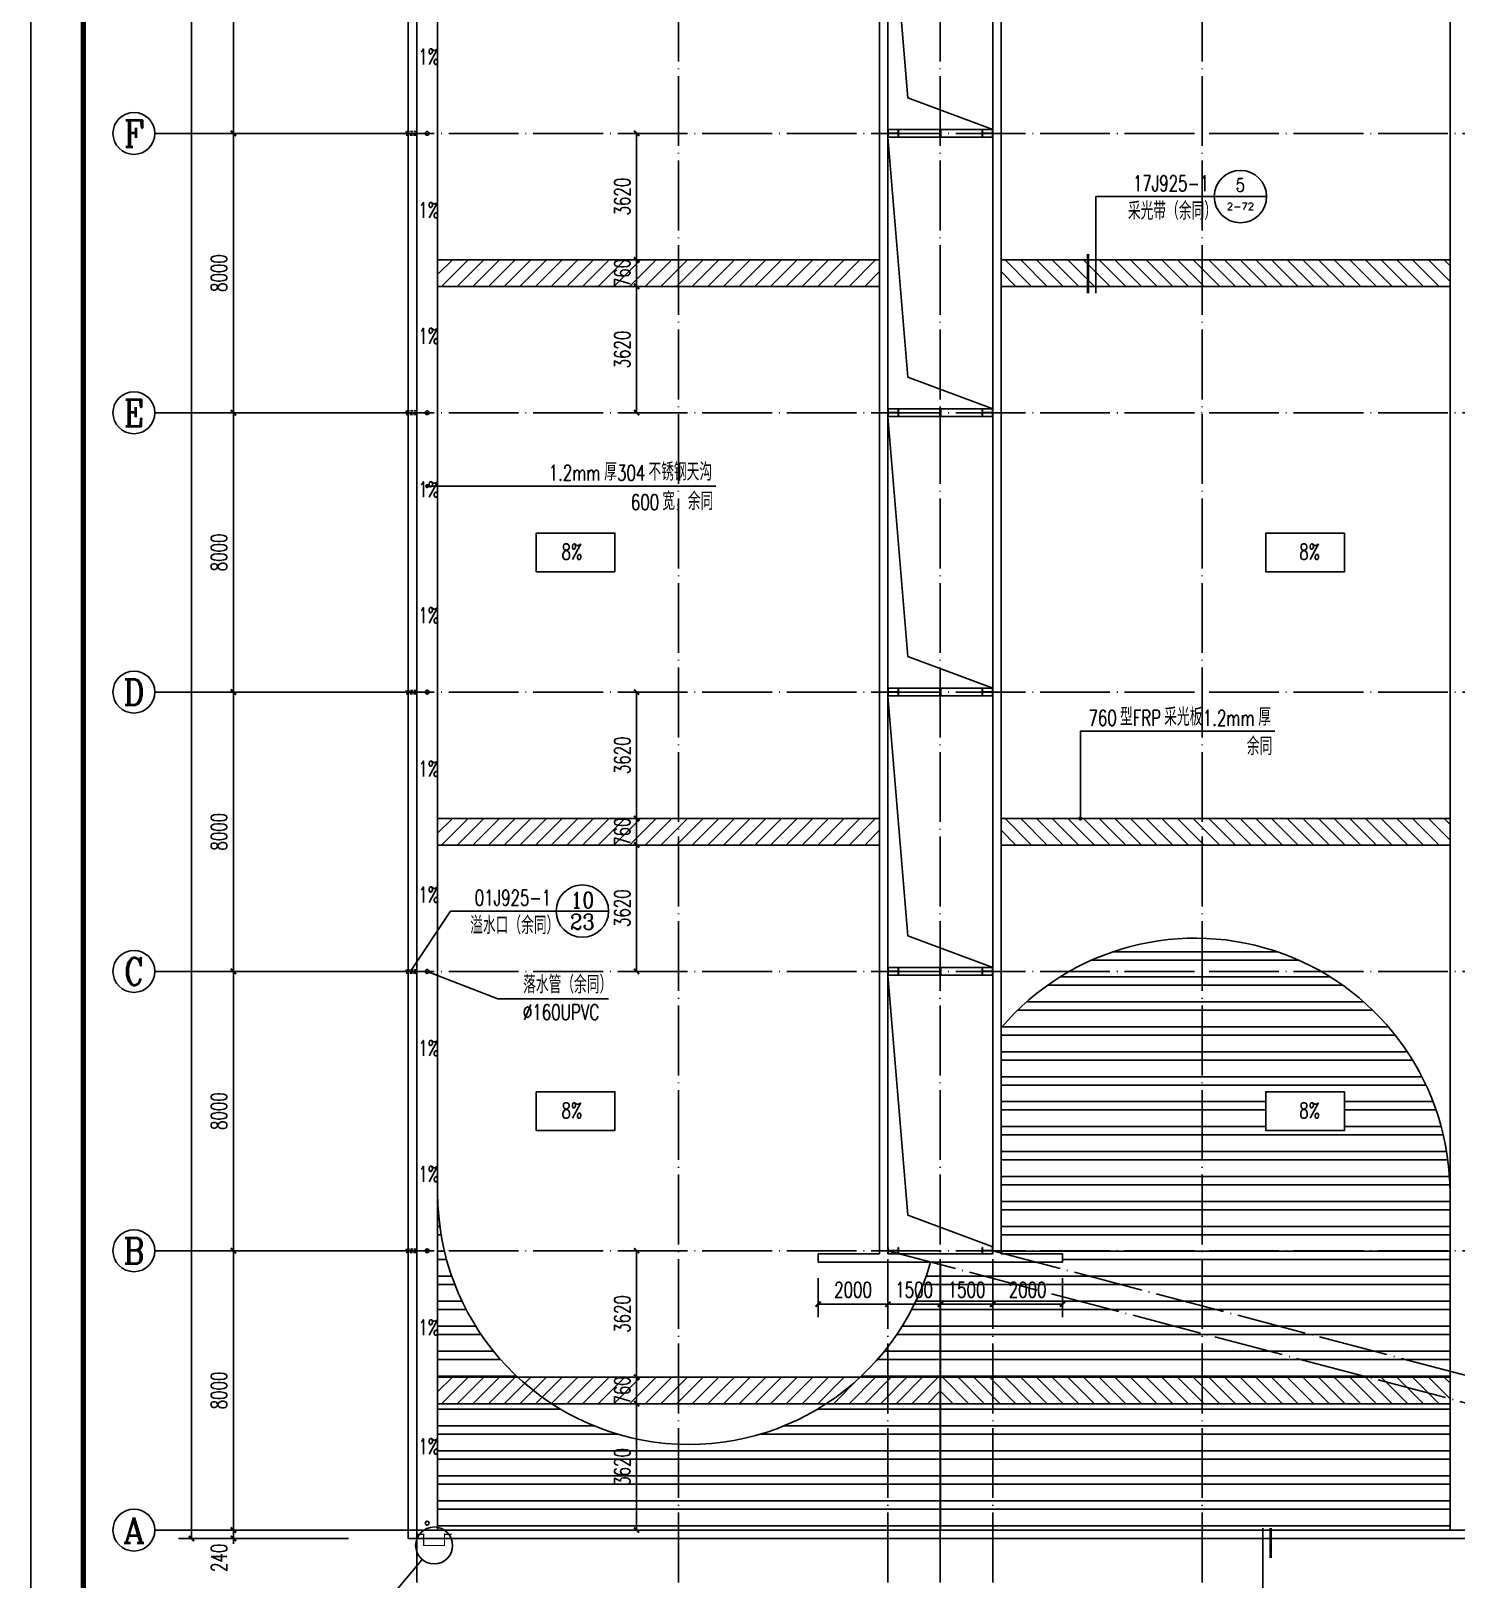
# Model space of a CAD drawing. Extents: x 14591016 to 15383666, y -730593 to -510197.
# Drawn here: x 14869616 to 14910439, y -708043 to -663709 of the extents above; entities that cross this region are included whole.
import ezdxf
from ezdxf.enums import TextEntityAlignment as Align

# ---------------------------------------------------------------- set-up
doc = ezdxf.new("R2010")
doc.units = 0
doc.header["$LTSCALE"] = 1000
doc.header["$MEASUREMENT"] = 0
doc.linetypes.add('DASH', pattern=[0.35, 0.25, -0.1])
doc.linetypes.add('DOTE', pattern=[2.42, 2, -0.2, 0.02, -0.2])
for name, color, linetype in [('AXIS', 3, 'Continuous'), ('AXIS_TEXT', 7, 'Continuous'), ('COLUMN', 2, 'Continuous'), ('DIM_IDEN', 3, 'Continuous'), ('DIM_LEAD', 3, 'Continuous'), ('DIM_SYMB', 3, 'Continuous'), ('DOTE', 1, 'DOTE'), ('PUB_DIM', 3, 'Continuous'), ('PUB_TEXT', 7, 'Continuous'), ('TK', 4, 'Continuous'), ('WALL-PARAPET', 6, 'Continuous'), ('填充', 251, 'Continuous'), ('采光带', 4, 'Continuous'), ('雨水管', 4, 'Continuous')]:
    doc.layers.add(name, color=color, linetype=linetype)
doc.styles.add('_TCH_AXIS', font='COMPLEX', dxfattribs={"bigfont": 'GBCBIG'})
doc.styles.add('_TCH_DIM', font='SIMPLEX', dxfattribs={"bigfont": 'GBCBIG'})
doc.styles.add('_TCH_DIM_T3', font='SIMPLEX', dxfattribs={"width": 0.705882, "bigfont": 'GBCBIG'})
doc.styles.add('_TCH_LABEL', font='COMPLEX', dxfattribs={"bigfont": 'GBCBIG'})
doc.styles.add('COMPLEX', font='COMPLEX')
doc.dimstyles.new('_TCH_ARCH&&150', dxfattribs={"dimtxt": 446.25, "dimasz": 150, "dimexe": 375, "dimexo": 450, "dimgap": 189.375, "dimtad": 1, "dimdec": 0, "dimzin": 0, "dimdsep": 46, "dimtxsty": '_TCH_DIM_T3', "dimblk": 'ARCHTICK', "dimcen": 0.09, "dimclrt": 7, "dimazin": 2, "dimtfac": 1, "dimtdec": 0, "dimtix": 1, "dimtmove": 2, "dimatfit": 3, "dimfxl": 0, "dimtolj": 1, "dimtzin": 0, "dimarcsym": 0})

# ---------------------------------------------------------------- blocks, each defined once
blk = doc.blocks.new('A$C0FCD69EC')
at = {"layer": 'COLUMN'}
blk.add_hatch(color=256, dxfattribs=at).paths.add_polyline_path([(300, 180), (294, 180), (294, 94), (6, 94), (6, 180), (0, 180), (0, 0), (6, 0), (6, 86), (294, 86), (294, 0), (300, 0)])
blk.add_lwpolyline([(300, 0), (294, 0), (294, 86), (6, 86), (6, 0), (0, 0), (0, 180), (6, 180), (6, 94), (294, 94), (294, 180), (300, 180)], close=True, dxfattribs=at)
blk = doc.blocks.new('A$C22C4548D')
blk.add_line((0, 10), (300, 10))
blk.add_lwpolyline([(30, 20), (270, 20), (270, 0), (30, 0)], close=True)
blk = doc.blocks.new('GeYuanFrame_38861532', base_point=(20.09, 4.53))
at = {"layer": 'TK'}
blk.add_lwpolyline([(20.09, 4.53), (20.09, 598.53), (1071.09, 598.53), (1071.09, 4.53)], close=True, dxfattribs=at)
at = {"layer": 'TK', "const_width": 1}
blk.add_lwpolyline([(45.09, 588.53), (1061.09, 588.53), (1061.09, 14.53), (45.09, 14.53)], close=True, dxfattribs=at)
blk = doc.blocks.new('_AXISO')
blk.add_circle((0, 0), 0.5)
at = {"layer": 'AXIS_TEXT', "style": 'COMPLEX', "width": 1.041667}
blk.add_attdef('A', text='', height=0.56, dxfattribs=at).set_placement((-0.25, -0.28), (0.25, -0.28), align=Align.FIT)
blk = doc.blocks.new('_ArchTick')
at = {"color": 0, "linetype": 'ByBlock', "const_width": 0.4}
blk.add_lwpolyline([(-0.5, -0.5), (0.5, 0.5)], dxfattribs=at)
blk = doc.blocks.new('*D196')
at = {"layer": 'AXIS', "color": 0, "lineweight": -2}
for p, q in [((14878716, -586403), (14873841, -586403)), ((14874216, -706883), (14874216, -586403)), ((14878716, -706883), (14873841, -706883))]:
    blk.add_line(p, q, dxfattribs=at)
at = {"layer": 'Defpoints', "color": 0}
for p in [(14874216, -586403), (14879166, -586403), (14879166, -706883)]:
    blk.add_point(p, dxfattribs=at)
at = {"layer": 'AXIS', "color": 0, "lineweight": -2, "xscale": 150, "yscale": 150, "zscale": 150}
for p, rotation in [((14874216, -586403), 90), ((14874216, -706883), 270)]:
    blk.add_blockref('_ArchTick', p, dxfattribs=dict(at, rotation=rotation))
at = {"layer": 'AXIS', "color": 7, "insert": (14873804, -646643), "char_height": 446.2, "attachment_point": 5, "rotation": 90, "style": '_TCH_DIM_T3'}
blk.add_mtext('\\A1;120480', dxfattribs=at)
blk = doc.blocks.new('*D197')
at = {"layer": 'AXIS', "color": 0, "lineweight": -2}
for p, q in [((14878716, -706643), (14875041, -706643)), ((14875416, -706643), (14875416, -706493)), ((14875416, -706883), (14875416, -706643)), ((14878716, -706883), (14875041, -706883)), ((14875416, -706883), (14875416, -707033))]:
    blk.add_line(p, q, dxfattribs=at)
at = {"layer": 'Defpoints', "color": 0}
for p in [(14875416, -706643), (14879166, -706643), (14879166, -706883)]:
    blk.add_point(p, dxfattribs=at)
at = {"layer": 'AXIS', "color": 0, "lineweight": -2, "xscale": 150, "yscale": 150, "zscale": 150}
for p, rotation in [((14875416, -706643), 270), ((14875416, -706883), 90)]:
    blk.add_blockref('_ArchTick', p, dxfattribs=dict(at, rotation=rotation))
at = {"layer": 'AXIS', "color": 7, "insert": (14875004, -707438), "char_height": 446.2, "attachment_point": 5, "rotation": 90, "style": '_TCH_DIM_T3'}
blk.add_mtext('\\A1;240', dxfattribs=at)
blk = doc.blocks.new('*D198')
at = {"layer": 'AXIS', "color": 0, "lineweight": -2}
for p, q in [((14878716, -698643), (14875041, -698643)), ((14875416, -706643), (14875416, -698643)), ((14878716, -706643), (14875041, -706643))]:
    blk.add_line(p, q, dxfattribs=at)
at = {"layer": 'Defpoints', "color": 0}
for p in [(14875416, -698643), (14879166, -698643), (14879166, -706643)]:
    blk.add_point(p, dxfattribs=at)
at = {"layer": 'AXIS', "color": 0, "lineweight": -2, "xscale": 150, "yscale": 150, "zscale": 150}
for p, rotation in [((14875416, -698643), 90), ((14875416, -706643), 270)]:
    blk.add_blockref('_ArchTick', p, dxfattribs=dict(at, rotation=rotation))
at = {"layer": 'AXIS', "color": 7, "insert": (14875004, -702643), "char_height": 446.2, "attachment_point": 5, "rotation": 90, "style": '_TCH_DIM_T3'}
blk.add_mtext('\\A1;8000', dxfattribs=at)
blk = doc.blocks.new('*D199')
at = {"layer": 'AXIS', "color": 0, "lineweight": -2}
for p, q in [((14878716, -690643), (14875041, -690643)), ((14875416, -698643), (14875416, -690643)), ((14878716, -698643), (14875041, -698643))]:
    blk.add_line(p, q, dxfattribs=at)
at = {"layer": 'Defpoints', "color": 0}
for p in [(14875416, -690643), (14879166, -690643), (14879166, -698643)]:
    blk.add_point(p, dxfattribs=at)
at = {"layer": 'AXIS', "color": 0, "lineweight": -2, "xscale": 150, "yscale": 150, "zscale": 150}
for p, rotation in [((14875416, -690643), 90), ((14875416, -698643), 270)]:
    blk.add_blockref('_ArchTick', p, dxfattribs=dict(at, rotation=rotation))
at = {"layer": 'AXIS', "color": 7, "insert": (14875004, -694643), "char_height": 446.2, "attachment_point": 5, "rotation": 90, "style": '_TCH_DIM_T3'}
blk.add_mtext('\\A1;8000', dxfattribs=at)
blk = doc.blocks.new('*D200')
at = {"layer": 'AXIS', "color": 0, "lineweight": -2}
for p, q in [((14878716, -682643), (14875041, -682643)), ((14875416, -690643), (14875416, -682643)), ((14878716, -690643), (14875041, -690643))]:
    blk.add_line(p, q, dxfattribs=at)
at = {"layer": 'Defpoints', "color": 0}
for p in [(14875416, -682643), (14879166, -682643), (14879166, -690643)]:
    blk.add_point(p, dxfattribs=at)
at = {"layer": 'AXIS', "color": 0, "lineweight": -2, "xscale": 150, "yscale": 150, "zscale": 150}
for p, rotation in [((14875416, -682643), 90), ((14875416, -690643), 270)]:
    blk.add_blockref('_ArchTick', p, dxfattribs=dict(at, rotation=rotation))
at = {"layer": 'AXIS', "color": 7, "insert": (14875004, -686643), "char_height": 446.2, "attachment_point": 5, "rotation": 90, "style": '_TCH_DIM_T3'}
blk.add_mtext('\\A1;8000', dxfattribs=at)
blk = doc.blocks.new('*D201')
at = {"layer": 'AXIS', "color": 0, "lineweight": -2}
for p, q in [((14878716, -674643), (14875041, -674643)), ((14875416, -682643), (14875416, -674643)), ((14878716, -682643), (14875041, -682643))]:
    blk.add_line(p, q, dxfattribs=at)
at = {"layer": 'Defpoints', "color": 0}
for p in [(14875416, -674643), (14879166, -674643), (14879166, -682643)]:
    blk.add_point(p, dxfattribs=at)
at = {"layer": 'AXIS', "color": 0, "lineweight": -2, "xscale": 150, "yscale": 150, "zscale": 150}
for p, rotation in [((14875416, -674643), 90), ((14875416, -682643), 270)]:
    blk.add_blockref('_ArchTick', p, dxfattribs=dict(at, rotation=rotation))
at = {"layer": 'AXIS', "color": 7, "insert": (14875004, -678643), "char_height": 446.2, "attachment_point": 5, "rotation": 90, "style": '_TCH_DIM_T3'}
blk.add_mtext('\\A1;8000', dxfattribs=at)
blk = doc.blocks.new('*D202')
at = {"layer": 'AXIS', "color": 0, "lineweight": -2}
for p, q in [((14878716, -666643), (14875041, -666643)), ((14875416, -674643), (14875416, -666643)), ((14878716, -674643), (14875041, -674643))]:
    blk.add_line(p, q, dxfattribs=at)
at = {"layer": 'Defpoints', "color": 0}
for p in [(14875416, -666643), (14879166, -666643), (14879166, -674643)]:
    blk.add_point(p, dxfattribs=at)
at = {"layer": 'AXIS', "color": 0, "lineweight": -2, "xscale": 150, "yscale": 150, "zscale": 150}
for p, rotation in [((14875416, -666643), 90), ((14875416, -674643), 270)]:
    blk.add_blockref('_ArchTick', p, dxfattribs=dict(at, rotation=rotation))
at = {"layer": 'AXIS', "color": 7, "insert": (14875004, -670643), "char_height": 446.2, "attachment_point": 5, "rotation": 90, "style": '_TCH_DIM_T3'}
blk.add_mtext('\\A1;8000', dxfattribs=at)
blk = doc.blocks.new('*D203')
at = {"layer": 'AXIS', "color": 0, "lineweight": -2}
for p, q in [((14878716, -658643), (14875041, -658643)), ((14875416, -666643), (14875416, -658643)), ((14878716, -666643), (14875041, -666643))]:
    blk.add_line(p, q, dxfattribs=at)
at = {"layer": 'Defpoints', "color": 0}
for p in [(14875416, -658643), (14879166, -658643), (14879166, -666643)]:
    blk.add_point(p, dxfattribs=at)
at = {"layer": 'AXIS', "color": 0, "lineweight": -2, "xscale": 150, "yscale": 150, "zscale": 150}
for p, rotation in [((14875416, -658643), 90), ((14875416, -666643), 270)]:
    blk.add_blockref('_ArchTick', p, dxfattribs=dict(at, rotation=rotation))
at = {"layer": 'AXIS', "color": 7, "insert": (14875004, -662643), "char_height": 446.2, "attachment_point": 5, "rotation": 90, "style": '_TCH_DIM_T3'}
blk.add_mtext('\\A1;8000', dxfattribs=at)
blk = doc.blocks.new('*D543')
at = {"layer": 'Defpoints', "color": 0}
for p in [(14886966, -703023), (14888166, -703023), (14888166, -706643)]:
    blk.add_point(p, dxfattribs=at)
at = {"layer": 'PUB_DIM', "color": 0, "lineweight": -2}
for p, q in [((14887716, -703023), (14886591, -703023)), ((14886966, -706643), (14886966, -703023)), ((14887716, -706643), (14886591, -706643))]:
    blk.add_line(p, q, dxfattribs=at)
at = {"layer": 'PUB_DIM', "color": 0, "lineweight": -2, "xscale": 150, "yscale": 150, "zscale": 150}
for p, rotation in [((14886966, -703023), 90), ((14886966, -706643), 270)]:
    blk.add_blockref('_ArchTick', p, dxfattribs=dict(at, rotation=rotation))
at = {"layer": 'PUB_DIM', "color": 7, "insert": (14886554, -704833), "char_height": 446.2, "attachment_point": 5, "rotation": 90, "style": '_TCH_DIM_T3'}
blk.add_mtext('\\A1;3620', dxfattribs=at)
blk = doc.blocks.new('*D544')
at = {"layer": 'Defpoints', "color": 0}
for p in [(14886966, -702263), (14888166, -702263), (14888166, -703023)]:
    blk.add_point(p, dxfattribs=at)
at = {"layer": 'PUB_DIM', "color": 0, "lineweight": -2}
for p, q in [((14886966, -702263), (14886966, -702113)), ((14887716, -702263), (14886591, -702263)), ((14886966, -703023), (14886966, -702263)), ((14887716, -703023), (14886591, -703023)), ((14886966, -703023), (14886966, -703173))]:
    blk.add_line(p, q, dxfattribs=at)
at = {"layer": 'PUB_DIM', "color": 0, "lineweight": -2, "xscale": 150, "yscale": 150, "zscale": 150}
for p, rotation in [((14886966, -702263), 270), ((14886966, -703023), 90)]:
    blk.add_blockref('_ArchTick', p, dxfattribs=dict(at, rotation=rotation))
at = {"layer": 'PUB_DIM', "color": 7, "insert": (14886554, -702643), "char_height": 446.2, "attachment_point": 5, "rotation": 90, "style": '_TCH_DIM_T3'}
blk.add_mtext('\\A1;760', dxfattribs=at)
blk = doc.blocks.new('*D545')
at = {"layer": 'Defpoints', "color": 0}
for p in [(14886966, -698643), (14888166, -698643), (14888166, -702263)]:
    blk.add_point(p, dxfattribs=at)
at = {"layer": 'PUB_DIM', "color": 0, "lineweight": -2}
for p, q in [((14887716, -698643), (14886591, -698643)), ((14886966, -702263), (14886966, -698643)), ((14887716, -702263), (14886591, -702263))]:
    blk.add_line(p, q, dxfattribs=at)
at = {"layer": 'PUB_DIM', "color": 0, "lineweight": -2, "xscale": 150, "yscale": 150, "zscale": 150}
for p, rotation in [((14886966, -698643), 90), ((14886966, -702263), 270)]:
    blk.add_blockref('_ArchTick', p, dxfattribs=dict(at, rotation=rotation))
at = {"layer": 'PUB_DIM', "color": 7, "insert": (14886554, -700453), "char_height": 446.2, "attachment_point": 5, "rotation": 90, "style": '_TCH_DIM_T3'}
blk.add_mtext('\\A1;3620', dxfattribs=at)
blk = doc.blocks.new('*D546')
at = {"layer": 'Defpoints', "color": 0}
for p in [(14886966, -687023), (14888166, -687023), (14888166, -690643)]:
    blk.add_point(p, dxfattribs=at)
at = {"layer": 'PUB_DIM', "color": 0, "lineweight": -2}
for p, q in [((14887716, -687023), (14886591, -687023)), ((14886966, -690643), (14886966, -687023)), ((14887716, -690643), (14886591, -690643))]:
    blk.add_line(p, q, dxfattribs=at)
at = {"layer": 'PUB_DIM', "color": 0, "lineweight": -2, "xscale": 150, "yscale": 150, "zscale": 150}
for p, rotation in [((14886966, -687023), 90), ((14886966, -690643), 270)]:
    blk.add_blockref('_ArchTick', p, dxfattribs=dict(at, rotation=rotation))
at = {"layer": 'PUB_DIM', "color": 7, "insert": (14886554, -688833), "char_height": 446.2, "attachment_point": 5, "rotation": 90, "style": '_TCH_DIM_T3'}
blk.add_mtext('\\A1;3620', dxfattribs=at)
blk = doc.blocks.new('*D547')
at = {"layer": 'Defpoints', "color": 0}
for p in [(14886966, -686263), (14888166, -686263), (14888166, -687023)]:
    blk.add_point(p, dxfattribs=at)
at = {"layer": 'PUB_DIM', "color": 0, "lineweight": -2}
for p, q in [((14887716, -686263), (14886591, -686263)), ((14886966, -686263), (14886966, -686113)), ((14886966, -687023), (14886966, -686263)), ((14887716, -687023), (14886591, -687023)), ((14886966, -687023), (14886966, -687173))]:
    blk.add_line(p, q, dxfattribs=at)
at = {"layer": 'PUB_DIM', "color": 0, "lineweight": -2, "xscale": 150, "yscale": 150, "zscale": 150}
for p, rotation in [((14886966, -686263), 270), ((14886966, -687023), 90)]:
    blk.add_blockref('_ArchTick', p, dxfattribs=dict(at, rotation=rotation))
at = {"layer": 'PUB_DIM', "color": 7, "insert": (14886554, -686643), "char_height": 446.2, "attachment_point": 5, "rotation": 90, "style": '_TCH_DIM_T3'}
blk.add_mtext('\\A1;760', dxfattribs=at)
blk = doc.blocks.new('*D548')
at = {"layer": 'Defpoints', "color": 0}
for p in [(14886966, -682643), (14888166, -682643), (14888166, -686263)]:
    blk.add_point(p, dxfattribs=at)
at = {"layer": 'PUB_DIM', "color": 0, "lineweight": -2}
for p, q in [((14887716, -682643), (14886591, -682643)), ((14886966, -686263), (14886966, -682643)), ((14887716, -686263), (14886591, -686263))]:
    blk.add_line(p, q, dxfattribs=at)
at = {"layer": 'PUB_DIM', "color": 0, "lineweight": -2, "xscale": 150, "yscale": 150, "zscale": 150}
for p, rotation in [((14886966, -682643), 90), ((14886966, -686263), 270)]:
    blk.add_blockref('_ArchTick', p, dxfattribs=dict(at, rotation=rotation))
at = {"layer": 'PUB_DIM', "color": 7, "insert": (14886554, -684453), "char_height": 446.2, "attachment_point": 5, "rotation": 90, "style": '_TCH_DIM_T3'}
blk.add_mtext('\\A1;3620', dxfattribs=at)
blk = doc.blocks.new('*D549')
at = {"layer": 'Defpoints', "color": 0}
for p in [(14886966, -671023), (14888166, -671023), (14888166, -674643)]:
    blk.add_point(p, dxfattribs=at)
at = {"layer": 'PUB_DIM', "color": 0, "lineweight": -2}
for p, q in [((14887716, -671023), (14886591, -671023)), ((14886966, -674643), (14886966, -671023)), ((14887716, -674643), (14886591, -674643))]:
    blk.add_line(p, q, dxfattribs=at)
at = {"layer": 'PUB_DIM', "color": 0, "lineweight": -2, "xscale": 150, "yscale": 150, "zscale": 150}
for p, rotation in [((14886966, -671023), 90), ((14886966, -674643), 270)]:
    blk.add_blockref('_ArchTick', p, dxfattribs=dict(at, rotation=rotation))
at = {"layer": 'PUB_DIM', "color": 7, "insert": (14886554, -672833), "char_height": 446.2, "attachment_point": 5, "rotation": 90, "style": '_TCH_DIM_T3'}
blk.add_mtext('\\A1;3620', dxfattribs=at)
blk = doc.blocks.new('*D550')
at = {"layer": 'Defpoints', "color": 0}
for p in [(14886966, -670263), (14888166, -670263), (14888166, -671023)]:
    blk.add_point(p, dxfattribs=at)
at = {"layer": 'PUB_DIM', "color": 0, "lineweight": -2}
for p, q in [((14887716, -670263), (14886591, -670263)), ((14886966, -670263), (14886966, -670113)), ((14886966, -671023), (14886966, -670263)), ((14887716, -671023), (14886591, -671023)), ((14886966, -671023), (14886966, -671173))]:
    blk.add_line(p, q, dxfattribs=at)
at = {"layer": 'PUB_DIM', "color": 0, "lineweight": -2, "xscale": 150, "yscale": 150, "zscale": 150}
for p, rotation in [((14886966, -670263), 270), ((14886966, -671023), 90)]:
    blk.add_blockref('_ArchTick', p, dxfattribs=dict(at, rotation=rotation))
at = {"layer": 'PUB_DIM', "color": 7, "insert": (14886554, -670643), "char_height": 446.2, "attachment_point": 5, "rotation": 90, "style": '_TCH_DIM_T3'}
blk.add_mtext('\\A1;760', dxfattribs=at)
blk = doc.blocks.new('*D551')
at = {"layer": 'Defpoints', "color": 0}
for p in [(14886966, -666643), (14888166, -666643), (14888166, -670263)]:
    blk.add_point(p, dxfattribs=at)
at = {"layer": 'PUB_DIM', "color": 0, "lineweight": -2}
for p, q in [((14887716, -666643), (14886591, -666643)), ((14886966, -670263), (14886966, -666643)), ((14887716, -670263), (14886591, -670263))]:
    blk.add_line(p, q, dxfattribs=at)
at = {"layer": 'PUB_DIM', "color": 0, "lineweight": -2, "xscale": 150, "yscale": 150, "zscale": 150}
for p, rotation in [((14886966, -666643), 90), ((14886966, -670263), 270)]:
    blk.add_blockref('_ArchTick', p, dxfattribs=dict(at, rotation=rotation))
at = {"layer": 'PUB_DIM', "color": 7, "insert": (14886554, -668453), "char_height": 446.2, "attachment_point": 5, "rotation": 90, "style": '_TCH_DIM_T3'}
blk.add_mtext('\\A1;3620', dxfattribs=at)
blk = doc.blocks.new('*D591')
at = {"layer": 'Defpoints', "color": 0}
for p in [(14892166, -698973), (14894166, -698973), (14894166, -700173)]:
    blk.add_point(p, dxfattribs=at)
at = {"layer": 'PUB_DIM', "color": 0, "lineweight": -2}
for p, q in [((14892166, -699423), (14892166, -700548)), ((14894166, -699423), (14894166, -700548)), ((14892166, -700173), (14894166, -700173))]:
    blk.add_line(p, q, dxfattribs=at)
at = {"layer": 'PUB_DIM', "color": 0, "lineweight": -2, "xscale": 150, "yscale": 150, "zscale": 150, "rotation": 180}
blk.add_blockref('_ArchTick', (14892166, -700173), dxfattribs=at)
at = {"layer": 'PUB_DIM', "color": 0, "lineweight": -2, "xscale": 150, "yscale": 150, "zscale": 150}
blk.add_blockref('_ArchTick', (14894166, -700173), dxfattribs=at)
at = {"layer": 'PUB_DIM', "color": 7, "insert": (14893166, -699760), "char_height": 446.2, "attachment_point": 5, "style": '_TCH_DIM_T3'}
blk.add_mtext('\\A1;2000', dxfattribs=at)
blk = doc.blocks.new('*D592')
at = {"layer": 'Defpoints', "color": 0}
for p in [(14894166, -698973), (14895666, -698973), (14895666, -700173)]:
    blk.add_point(p, dxfattribs=at)
at = {"layer": 'PUB_DIM', "color": 0, "lineweight": -2}
for p, q in [((14894166, -699423), (14894166, -700548)), ((14895666, -699423), (14895666, -700548)), ((14894166, -700173), (14895666, -700173))]:
    blk.add_line(p, q, dxfattribs=at)
at = {"layer": 'PUB_DIM', "color": 0, "lineweight": -2, "xscale": 150, "yscale": 150, "zscale": 150, "rotation": 180}
blk.add_blockref('_ArchTick', (14894166, -700173), dxfattribs=at)
at = {"layer": 'PUB_DIM', "color": 0, "lineweight": -2, "xscale": 150, "yscale": 150, "zscale": 150}
blk.add_blockref('_ArchTick', (14895666, -700173), dxfattribs=at)
at = {"layer": 'PUB_DIM', "color": 7, "insert": (14894916, -699760), "char_height": 446.2, "attachment_point": 5, "style": '_TCH_DIM_T3'}
blk.add_mtext('\\A1;1500', dxfattribs=at)
blk = doc.blocks.new('*D593')
at = {"layer": 'Defpoints', "color": 0}
for p in [(14895666, -698973), (14897166, -698973), (14897166, -700173)]:
    blk.add_point(p, dxfattribs=at)
at = {"layer": 'PUB_DIM', "color": 0, "lineweight": -2}
for p, q in [((14895666, -699423), (14895666, -700548)), ((14897166, -699423), (14897166, -700548)), ((14895666, -700173), (14897166, -700173))]:
    blk.add_line(p, q, dxfattribs=at)
at = {"layer": 'PUB_DIM', "color": 0, "lineweight": -2, "xscale": 150, "yscale": 150, "zscale": 150, "rotation": 180}
blk.add_blockref('_ArchTick', (14895666, -700173), dxfattribs=at)
at = {"layer": 'PUB_DIM', "color": 0, "lineweight": -2, "xscale": 150, "yscale": 150, "zscale": 150}
blk.add_blockref('_ArchTick', (14897166, -700173), dxfattribs=at)
at = {"layer": 'PUB_DIM', "color": 7, "insert": (14896416, -699760), "char_height": 446.2, "attachment_point": 5, "style": '_TCH_DIM_T3'}
blk.add_mtext('\\A1;1500', dxfattribs=at)
blk = doc.blocks.new('*D594')
at = {"layer": 'Defpoints', "color": 0}
for p in [(14897166, -698973), (14899166, -698973), (14899166, -700173)]:
    blk.add_point(p, dxfattribs=at)
at = {"layer": 'PUB_DIM', "color": 0, "lineweight": -2}
for p, q in [((14897166, -699423), (14897166, -700548)), ((14899166, -699423), (14899166, -700548)), ((14897166, -700173), (14899166, -700173))]:
    blk.add_line(p, q, dxfattribs=at)
at = {"layer": 'PUB_DIM', "color": 0, "lineweight": -2, "xscale": 150, "yscale": 150, "zscale": 150, "rotation": 180}
blk.add_blockref('_ArchTick', (14897166, -700173), dxfattribs=at)
at = {"layer": 'PUB_DIM', "color": 0, "lineweight": -2, "xscale": 150, "yscale": 150, "zscale": 150}
blk.add_blockref('_ArchTick', (14899166, -700173), dxfattribs=at)
at = {"layer": 'PUB_DIM', "color": 7, "insert": (14898166, -699760), "char_height": 446.2, "attachment_point": 5, "style": '_TCH_DIM_T3'}
blk.add_mtext('\\A1;2000', dxfattribs=at)

msp = doc.modelspace()

# ---------------------------------------------------------------- hatches: boundary and pattern name
at = {"layer": '填充'}
h = msp.add_hatch(dxfattribs=at)
h.set_pattern_fill('ANSI32', color=250, scale=150, angle=315, style=0)
h.set_pattern_definition([(0, (0, 0), (2e-13, 714.375), []), (0, (238.1, -238.1), (2e-13, 714.375), [])])
h.paths.add_polyline_path([(14940066.1, -703022.5), (14925666.1, -703022.5), (14925666.1, -706642.5), (14939870.3, -706642.5, -0.1009018), (14940066.1, -706561.8)])
h.paths.add_polyline_path([(14940066.1, -696989.7), (14927406.1, -696989.7), (14927406.1, -698732.5), (14929166.1, -698732.5), (14929166.1, -698972.5), (14927166.1, -698972.5), (14925666.1, -698972.5), (14925666.1, -702262.5), (14940066.1, -702262.5)])
h.paths.add_polyline_path([(14927406.1, -692296.3), (14927406.1, -696989.7), (14940066.1, -696989.7, 0.6957786)])
h.paths.add_polyline_path([(14934989, -695196.4), (14934989, -694088.6), (14937246, -694088.6), (14937246, -695196.4)], flags=16)
h.paths.add_polyline_path([(14925666.1, -703022.5), (14922476.5, -703022.5, -0.3082922), (14914255.7, -703022.5), (14911066.1, -703022.5), (14911066.1, -706642.5), (14925666.1, -706642.5)])
h.paths.add_polyline_path([(14911066.1, -696989.7), (14911066.1, -702262.5), (14913317.6, -702262.5, -0.2045648)])
h.paths.add_polyline_path([(14925666.1, -698972.5), (14925391.7, -698972.5, -0.133803), (14923414.7, -702262.5), (14925666.1, -702262.5)])
h.paths.add_polyline_path([(14895666.1, -703022.5), (14892396.2, -703022.5, -0.2969939), (14884536.1, -703022.5), (14881266.1, -703022.5), (14881266.1, -706561.8, -0.1009018), (14881462, -706642.5), (14895666.1, -706642.5)])
h.paths.add_polyline_path([(14881266.1, -696989.7), (14881266.1, -702262.5), (14883563.3, -702262.5, -0.2083751)])
h.paths.add_polyline_path([(14895666.1, -698972.5), (14895387.7, -698972.5, -0.1365258), (14893369, -702262.5), (14895666.1, -702262.5)])
h.paths.add_polyline_path([(14910266.1, -703022.5), (14895666.1, -703022.5), (14895666.1, -706642.5), (14910266.1, -706642.5)])
h.paths.add_polyline_path([(14910266.1, -696989.7), (14897406.1, -696989.7), (14897406.1, -698732.5), (14899166.1, -698732.5), (14899166.1, -698972.5), (14897166.1, -698972.5), (14895666.1, -698972.5), (14895666.1, -702262.5), (14910266.1, -702262.5)])
h.paths.add_polyline_path([(14897406.1, -692259.4), (14897406.1, -696989.7), (14910266.1, -696989.7, 0.6976702)])
h.paths.add_polyline_path([(14904989, -695196.4), (14904989, -694088.6), (14907246, -694088.6), (14907246, -695196.4)], flags=16)
h.paths.add_polyline_path([(14905836.1, -694958.8), (14906629.3, -694958.8), (14906629.3, -694289.4), (14905836.1, -694289.4)], flags=8)
h.paths.add_polyline_path([(14935836.1, -694958.8), (14936629.3, -694958.8), (14936629.3, -694289.4), (14935836.1, -694289.4)], flags=8)
at = {"layer": '采光带'}
h = msp.add_hatch(dxfattribs=at)
h.set_pattern_fill('ANSI31', color=250, scale=200, angle=-90, style=0)
h.set_pattern_definition([(225, (14660730.7, 8375956.32), (-224.506403, 224.506403), [])])
h.paths.add_polyline_path([(14893926.1, -671022.5), (14881266.1, -671022.5), (14881266.1, -670262.5), (14893926.1, -670262.5)])
h = msp.add_hatch(dxfattribs=at)
h.set_pattern_fill('ANSI31', color=250, scale=200, angle=-90, style=0)
h.set_pattern_definition([(315, (15130601.58, 8375956.32), (224.506403, 224.506403), [])])
h.paths.add_polyline_path([(14897406.1, -671022.5), (14910266.1, -671022.5), (14910266.1, -670262.5), (14897406.1, -670262.5)])
h = msp.add_hatch(dxfattribs=at)
h.set_pattern_fill('ANSI31', color=250, scale=200, angle=-90, style=0)
h.set_pattern_definition([(225, (14660730.7, 8359956.32), (-224.506403, 224.506403), [])])
h.paths.add_polyline_path([(14893926.1, -687022.5), (14881266.1, -687022.5), (14881266.1, -686262.5), (14893926.1, -686262.5)])
h = msp.add_hatch(dxfattribs=at)
h.set_pattern_fill('ANSI31', color=250, scale=200, angle=-90, style=0)
h.set_pattern_definition([(315, (15130601.58, 8359956.32), (224.506403, 224.506403), [])])
h.paths.add_polyline_path([(14897406.1, -687022.5), (14910266.1, -687022.5), (14910266.1, -686262.5), (14897406.1, -686262.5)])
h = msp.add_hatch(dxfattribs=at)
h.set_pattern_fill('ANSI31', color=250, scale=200, angle=-90, style=0)
h.set_pattern_definition([(225, (14660730.7, 8343956.32), (-224.506403, 224.506403), [])])
h.paths.add_polyline_path([(14895666.1, -703022.5), (14881266.1, -703022.5), (14881266.1, -702262.5), (14895666.1, -702262.5)])
h = msp.add_hatch(dxfattribs=at)
h.set_pattern_fill('ANSI31', color=250, scale=200, angle=-90, style=0)
h.set_pattern_definition([(315, (15130601.58, 8343956.32), (224.506403, 224.506403), [])])
h.paths.add_polyline_path([(14895666.1, -703022.5), (14910266.1, -703022.5), (14910266.1, -702262.5), (14895666.1, -702262.5)])

# ---------------------------------------------------------------- linework, layer by layer
at = {"ltscale": 0.5}
for p, q in [((14881266.1, -706642.5), (14881266.1, -586642.5)), ((14910266.1, -706642.5), (14910266.1, -586642.5))]:
    msp.add_line(p, q, dxfattribs=at)
for points in [[(14880426.1, -586402.5), (14940906.1, -586402.5), (14940906.1, -706882.5), (14880426.1, -706882.5)], [(14880666.1, -586642.5), (14940666.1, -586642.5), (14940666.1, -706642.5), (14880666.1, -706642.5)], [(14897166.1, -666752.5), (14894166.1, -666752.5), (14894166.1, -666532.5), (14897166.1, -666532.5)], [(14897166.1, -674752.5), (14894166.1, -674752.5), (14894166.1, -674532.5), (14897166.1, -674532.5)], [(14884086.3, -678088.6), (14884086.3, -679196.4), (14886343.3, -679196.4), (14886343.3, -678088.6)], [(14907246, -678088.6), (14907246, -679196.4), (14904989, -679196.4), (14904989, -678088.6)], [(14897166.1, -682752.5), (14894166.1, -682752.5), (14894166.1, -682532.5), (14897166.1, -682532.5)], [(14897166.1, -690752.5), (14894166.1, -690752.5), (14894166.1, -690532.5), (14897166.1, -690532.5)], [(14884086.3, -694088.6), (14884086.3, -695196.4), (14886343.3, -695196.4), (14886343.3, -694088.6)], [(14907246, -694088.6), (14907246, -695196.4), (14904989, -695196.4), (14904989, -694088.6)]]:
    msp.add_lwpolyline(points, close=True)
for points in [[(14894166.1, -658752.5), (14894736.8, -665626.6), (14897166.1, -666532.5)], [(14894166.1, -666752.5), (14894736.8, -673626.6), (14897166.1, -674532.5)], [(14894166.1, -674752.5), (14894736.8, -681626.6), (14897166.1, -682532.5)], [(14894166.1, -682752.5), (14894736.8, -689626.6), (14897166.1, -690532.5)], [(14894166.1, -690752.5), (14894736.8, -697626.6), (14897166.1, -698532.5)]]:
    msp.add_lwpolyline(points)
at = {"linetype": 'DASH', "ltscale": 0.3}
for points in [[(14880666.1, -666692.5), (14880666.1, -666592.5), (14880366.1, -666592.5), (14880366.1, -666692.5)], [(14880666.1, -674692.5), (14880666.1, -674592.5), (14880366.1, -674592.5), (14880366.1, -674692.5)], [(14880666.1, -682692.5), (14880666.1, -682592.5), (14880366.1, -682592.5), (14880366.1, -682692.5)], [(14880666.1, -690692.5), (14880666.1, -690592.5), (14880366.1, -690592.5), (14880366.1, -690692.5)], [(14880666.1, -698692.5), (14880666.1, -698592.5), (14880366.1, -698592.5), (14880366.1, -698692.5)]]:
    msp.add_lwpolyline(points, close=True, dxfattribs=at)
at = {"ltscale": 0.5, "const_width": 50}
msp.add_lwpolyline([(14895666.1, -706642.5), (14895666.1, -698972.5)], dxfattribs=at)
at = {"const_width": 30}
msp.add_lwpolyline([(14880666.1, -706762.5), (14880866.1, -706762.5), (14880866.1, -707082.5), (14881466.1, -707082.5), (14881466.1, -706762.5), (14881666.1, -706762.5)], dxfattribs=at)
at = {"ltscale": 0.5}
for centre, radius, start, end in [((14902966.1, -696989.7), 7300, 0, 139.60933), ((14888466.1, -696989.7), 7200, 180, 344.01484)]:
    msp.add_arc(centre, radius, start, end, dxfattribs=at)
at = {"layer": 'AXIS'}
for p, q in [((14879166.1, -666642.5), (14873166.1, -666642.5)), ((14879166.1, -674642.5), (14873166.1, -674642.5)), ((14879166.1, -682642.5), (14873166.1, -682642.5)), ((14879166.1, -690642.5), (14873166.1, -690642.5)), ((14879166.1, -698642.5), (14873166.1, -698642.5)), ((14879166.1, -706642.5), (14873166.1, -706642.5))]:
    msp.add_line(p, q, dxfattribs=at)
at = {"layer": 'DIM_IDEN'}
for p, q in [((14900117.9, -668452.5), (14903513.3, -668452.5)), ((14900117.9, -671222.5), (14900117.9, -668452.5)), ((14905013.3, -668452.5), (14903513.3, -668452.5)), ((14904903.5, -706582.5), (14904903.5, -709930))]:
    msp.add_line(p, q, dxfattribs=at)
at = {"layer": 'DIM_IDEN', "color": 0}
for p, q in [((14880516.1, -690592.5), (14881639, -688913.5)), ((14881639, -688913.5), (14884661.4, -688913.5)), ((14886161.4, -688913.5), (14884661.4, -688913.5))]:
    msp.add_line(p, q, dxfattribs=at)
at = {"layer": 'DIM_IDEN', "const_width": 75}
for points in [[(14899892.9, -671222.5), (14899892.9, -670097.5)], [(14905128.5, -706582.5), (14905128.5, -707437.5)]]:
    msp.add_lwpolyline(points, dxfattribs=at)
at = {"layer": 'DIM_IDEN'}
msp.add_circle((14904263.3, -668452.5), 750, dxfattribs=at)
at = {"layer": 'DIM_IDEN', "color": 0}
for centre, radius in [((14885411.4, -688913.5), 750), ((14880516.1, -690592.5), 0)]:
    msp.add_circle(centre, radius, dxfattribs=at)
at = {"layer": 'DIM_LEAD'}
for p, q in [((14880966.1, -676744.7), (14883666.1, -676744.7)), ((14883666.1, -676744.7), (14889233.7, -676744.7)), ((14899677.6, -686262.5), (14899677.6, -683762.5)), ((14899677.6, -683762.5), (14905245.2, -683762.5)), ((14880824.5, -707488), (14878166.1, -710642.5))]:
    msp.add_line(p, q, dxfattribs=at)
at = {"layer": 'DIM_LEAD', "color": 0}
for p, q in [((14880966.1, -690642.5), (14882986.8, -691428.9)), ((14882986.8, -691428.9), (14886161.4, -691428.9))]:
    msp.add_line(p, q, dxfattribs=at)
at = {"layer": 'DIM_LEAD', "const_width": 60}
for points in [[(14880936.1, -676744.7, 1), (14880996.1, -676744.7, 1)], [(14899677.6, -686292.5, 1), (14899677.6, -686232.5, 1)]]:
    msp.add_lwpolyline(points, format="xyb", close=True, dxfattribs=at)
at = {"layer": 'DIM_LEAD'}
msp.add_circle((14881166.1, -707082.5), 530.2, dxfattribs=at)
at = {"layer": 'DIM_SYMB'}
for points in [[(14880966.1, -664824.9, 0, 0, 0), (14880966.1, -665889.8, 120, 0, 0), (14880966.1, -666339.8, 0, 0, 0)], [(14880966.1, -668460.1, 0, 0, 0), (14880966.1, -667395.2, 120, 0, 0), (14880966.1, -666945.2, 0, 0, 0)], [(14880966.1, -672824.9, 0, 0, 0), (14880966.1, -673889.8, 120, 0, 0), (14880966.1, -674339.8, 0, 0, 0)], [(14880966.1, -676460.1, 0, 0, 0), (14880966.1, -675395.2, 120, 0, 0), (14880966.1, -674945.2, 0, 0, 0)], [(14880966.1, -680824.9, 0, 0, 0), (14880966.1, -681889.8, 120, 0, 0), (14880966.1, -682339.8, 0, 0, 0)], [(14880966.1, -684460.1, 0, 0, 0), (14880966.1, -683395.2, 120, 0, 0), (14880966.1, -682945.2, 0, 0, 0)], [(14880966.1, -688824.9, 0, 0, 0), (14880966.1, -689889.8, 120, 0, 0), (14880966.1, -690339.8, 0, 0, 0)], [(14880966.1, -692460.1, 0, 0, 0), (14880966.1, -691395.2, 120, 0, 0), (14880966.1, -690945.2, 0, 0, 0)], [(14880966.1, -696824.9, 0, 0, 0), (14880966.1, -697889.8, 120, 0, 0), (14880966.1, -698339.8, 0, 0, 0)], [(14880966.1, -700460.1, 0, 0, 0), (14880966.1, -699395.2, 120, 0, 0), (14880966.1, -698945.2, 0, 0, 0)], [(14880966.1, -704624.9, 0, 0, 0), (14880966.1, -705689.8, 120, 0, 0), (14880966.1, -706139.8, 0, 0, 0)]]:
    msp.add_lwpolyline(points, format="xyseb", dxfattribs=at)
at = {"layer": 'DOTE'}
for p, q in [((14880666.1, -708142.5), (14880666.1, -585142.5)), ((14888166.1, -708142.5), (14888166.1, -585142.5)), ((14894166.1, -708142.5), (14894166.1, -585142.5)), ((14895666.1, -708142.5), (14895666.1, -585142.5)), ((14897166.1, -708142.5), (14897166.1, -585142.5)), ((14903166.1, -708142.5), (14903166.1, -585142.5)), ((14879166.1, -666642.5), (14942166.1, -666642.5)), ((14879166.1, -674642.5), (14942166.1, -674642.5)), ((14879166.1, -682642.5), (14942166.1, -682642.5)), ((14879166.1, -690642.5), (14942166.1, -690642.5)), ((14879166.1, -698642.5), (14942166.1, -698642.5)), ((14894166.1, -698642.5), (14951780.6, -713812.6)), ((14897166.1, -698642.5), (14954780.6, -713812.6)), ((14879166.1, -706642.5), (14942166.1, -706642.5))]:
    msp.add_line(p, q, dxfattribs=at)
at = {"layer": 'PUB_DIM'}
for points in [[(14885837.1, -679004.7, 0, 0, 0), (14884812.1, -679004.7, 120, 0, 0), (14884362.1, -679004.7, 0, 0, 0)], [(14905495.2, -679004.7, 0, 0, 0), (14906520.2, -679004.7, 120, 0, 0), (14906970.2, -679004.7, 0, 0, 0)], [(14885837.1, -695004.7, 0, 0, 0), (14884812.1, -695004.7, 120, 0, 0), (14884362.1, -695004.7, 0, 0, 0)], [(14905495.2, -695004.7, 0, 0, 0), (14906520.2, -695004.7, 120, 0, 0), (14906970.2, -695004.7, 0, 0, 0)]]:
    msp.add_lwpolyline(points, format="xyseb", dxfattribs=at)
at = {"layer": 'WALL-PARAPET'}
for p, q in [((14893926.1, -594552.5), (14893926.1, -698732.5)), ((14894166.1, -594552.5), (14894166.1, -698732.5)), ((14897166.1, -594552.5), (14897166.1, -698732.5)), ((14897406.1, -594552.5), (14897406.1, -698732.5)), ((14893926.1, -698732.5), (14892166.1, -698732.5)), ((14892166.1, -698972.5), (14892166.1, -698732.5)), ((14894166.1, -698972.5), (14892166.1, -698972.5)), ((14897166.1, -698732.5), (14894166.1, -698732.5)), ((14897166.1, -698972.5), (14894166.1, -698972.5)), ((14899166.1, -698972.5), (14897166.1, -698972.5)), ((14899166.1, -698732.5), (14897406.1, -698732.5)), ((14899166.1, -698972.5), (14899166.1, -698732.5))]:
    msp.add_line(p, q, dxfattribs=at)
at = {"layer": '采光带', "color": 4}
for points in [[(14893926.1, -671022.5), (14881266.1, -671022.5), (14881266.1, -670262.5), (14893926.1, -670262.5)], [(14897406.1, -671022.5), (14910266.1, -671022.5), (14910266.1, -670262.5), (14897406.1, -670262.5)], [(14893926.1, -687022.5), (14881266.1, -687022.5), (14881266.1, -686262.5), (14893926.1, -686262.5)], [(14897406.1, -687022.5), (14910266.1, -687022.5), (14910266.1, -686262.5), (14897406.1, -686262.5)], [(14895666.1, -703022.5), (14881266.1, -703022.5), (14881266.1, -702262.5), (14895666.1, -702262.5)], [(14895666.1, -703022.5), (14910266.1, -703022.5), (14910266.1, -702262.5), (14895666.1, -702262.5)]]:
    msp.add_lwpolyline(points, close=True, dxfattribs=at)
at = {"layer": '雨水管'}
for centre in [(14880966.1, -666642.5), (14880966.1, -674642.5), (14880966.1, -682642.5), (14880966.1, -690642.5), (14880966.1, -698642.5), (14880966.1, -706442.5)]:
    msp.add_circle(centre, 55, dxfattribs=at)

# ---------------------------------------------------------------- block references
at = {"xscale": 150, "yscale": 150, "zscale": 150, "rotation": 270}
msp.add_blockref('GeYuanFrame_38861532', (14869616.1, -572942.5), dxfattribs=at)
at = {"rotation": 90}
for p in [(14895676.1, -666796.6), (14895676.1, -674796.6), (14895676.1, -682796.6), (14895676.1, -690796.6)]:
    msp.add_blockref('A$C22C4548D', p, dxfattribs=at)
at = {"layer": 'AXIS'}
ref = msp.add_blockref('_AXISO', (14872566.1, -666642.5), dxfattribs=dict(at, xscale=1200, yscale=1200, zscale=1200))
ref.add_attrib('A', 'F', dxfattribs={"layer": 'AXIS_TEXT', "ltscale": 0.5, "height": 763.6, "style": '_TCH_AXIS'}).set_placement((14872275.2, -667024.3), (14872857, -667024.3), align=Align.FIT)
ref = msp.add_blockref('_AXISO', (14872566.1, -674642.5), dxfattribs=dict(at, xscale=1200, yscale=1200, zscale=1200))
ref.add_attrib('A', 'E', dxfattribs={"layer": 'AXIS_TEXT', "ltscale": 0.5, "height": 763.6, "style": '_TCH_AXIS'}).set_placement((14872275.2, -675024.3), (14872857, -675024.3), align=Align.FIT)
ref = msp.add_blockref('_AXISO', (14872566.1, -682642.5), dxfattribs=dict(at, xscale=1200, yscale=1200, zscale=1200))
ref.add_attrib('A', 'D', dxfattribs={"layer": 'AXIS_TEXT', "ltscale": 0.5, "height": 746.2, "style": '_TCH_AXIS'}).set_placement((14872264.1, -683015.6), (14872868.2, -683015.6), align=Align.FIT)
ref = msp.add_blockref('_AXISO', (14872566.1, -690642.5), dxfattribs=dict(at, xscale=1200, yscale=1200, zscale=1200))
ref.add_attrib('A', 'C', dxfattribs={"layer": 'AXIS_TEXT', "ltscale": 0.5, "height": 781.2, "style": '_TCH_AXIS'}).set_placement((14872287.1, -691033.1), (14872845.1, -691033.1), align=Align.FIT)
ref = msp.add_blockref('_AXISO', (14872566.1, -698642.5), dxfattribs=dict(at, xscale=1200, yscale=1200, zscale=1200))
ref.add_attrib('A', 'B', dxfattribs={"layer": 'AXIS_TEXT', "ltscale": 0.5, "height": 746.2, "style": '_TCH_AXIS'}).set_placement((14872264.1, -699015.6), (14872868.2, -699015.6), align=Align.FIT)
ref = msp.add_blockref('_AXISO', (14872566.1, -706642.5), dxfattribs=dict(at, xscale=1200, yscale=1200, zscale=1200))
ref.add_attrib('A', 'A', dxfattribs={"layer": 'AXIS_TEXT', "ltscale": 0.5, "height": 728.9, "style": '_TCH_AXIS'}).set_placement((14872253.8, -707007), (14872878.5, -707007), align=Align.FIT)
at = {"layer": 'COLUMN', "xscale": -1}
for p in [(14894466.1, -666732.5), (14897166.1, -666732.5), (14894466.1, -674732.5), (14897166.1, -674732.5), (14894466.1, -682732.5), (14897166.1, -682732.5), (14894466.1, -690732.5), (14897166.1, -690732.5), (14894466.1, -698732.5), (14897166.1, -698732.5)]:
    msp.add_blockref('A$C0FCD69EC', p, dxfattribs=at)

# ---------------------------------------------------------------- texts
at = {"layer": 'PUB_TEXT', "width": 0.705882}
for s, style, p in [('1%%%', '_TCH_DIM', (14880711.1, -664667.4)), ('17J925-1', '_TCH_LABEL', (14901180.8, -668295)), ('1%%%', '_TCH_DIM', (14880711.1, -669063.9)), ('1%%%', '_TCH_DIM', (14880711.1, -672667.4)), ('1.2mm', '_TCH_DIM', (14884447.1, -676587.2)), ('304', '_TCH_DIM', (14886405.8, -676587.2)), ('1%%%', '_TCH_DIM', (14880711.1, -677063.9)), ('600', '_TCH_DIM', (14886802.3, -677427.2)), ('8%', '_TCH_DIM', (14884814.6, -678847.2)), ('8%', '_TCH_DIM', (14905947.7, -678847.2)), ('1%%%', '_TCH_DIM', (14880711.1, -680667.4)), ('760', '_TCH_DIM', (14899910.5, -683605)), ('FRP', '_TCH_DIM', (14901179.1, -683605)), ('1.2mm', '_TCH_DIM', (14903184.9, -683605)), ('1%%%', '_TCH_DIM', (14880711.1, -685063.9)), ('1%%%', '_TCH_DIM', (14880711.1, -688667.4)), ('%%c160UPVC', '_TCH_DIM', (14883708.9, -692032.6)), ('1%%%', '_TCH_DIM', (14880711.1, -693063.9)), ('8%', '_TCH_DIM', (14884814.6, -694847.2)), ('8%', '_TCH_DIM', (14905947.7, -694847.2)), ('1%%%', '_TCH_DIM', (14880711.1, -696667.4)), ('1%%%', '_TCH_DIM', (14880711.1, -701063.9)), ('1%%%', '_TCH_DIM', (14880711.1, -704467.4))]:
    msp.add_text(s, height=446.25, dxfattribs=dict(at, style=style)).set_placement(p)
at = {"layer": 'PUB_TEXT', "style": '_TCH_LABEL'}
for s, height, p, p2 in [('5', 391.5, (14904132.8, -668313.7), (14904393.8, -668313.7)), ('2-72', 204.59, (14903873.7, -668831.6), (14904653, -668831.6))]:
    msp.add_text(s, height=height, dxfattribs=at).set_placement(p, p2, align=Align.FIT)
at = {"layer": 'PUB_TEXT'}
for s, height, style, p in [('采光带（余同）', 506.38, '_TCH_LABEL', (14901039.6, -669116.4)), ('厚', 506.4, '_TCH_DIM', (14886037.1, -676587.2)), ('不锈钢天沟', 506.38, '_TCH_DIM', (14887305.8, -676587.2)), ('宽，余同', 506.38, '_TCH_DIM', (14887702.3, -677427.2)), ('型', 506.4, '_TCH_DIM', (14900810.5, -683605)), ('采光板', 506.38, '_TCH_DIM', (14902079.1, -683605)), ('厚', 506.4, '_TCH_DIM', (14904774.9, -683605)), ('余同', 506.38, '_TCH_DIM', (14904445.4, -684445)), ('落水管（余同）', 506.38, '_TCH_DIM', (14883715.6, -691271.4))]:
    msp.add_text(s, height=height, dxfattribs=dict(at, style=style)).set_placement(p)
at = {"layer": 'PUB_TEXT', "color": 0, "style": '_TCH_LABEL', "width": 0.705882}
msp.add_text('01J925-1', height=446.25, dxfattribs=at).set_placement((14882328.9, -688756))
at = {"layer": 'PUB_TEXT', "color": 0, "style": '_TCH_LABEL'}
for s, height, p, p2 in [('10', 452.94, (14885077.1, -688826.2), (14885745.7, -688826.2)), ('23', 439.31, (14885055.8, -689441.3), (14885767, -689441.3))]:
    msp.add_text(s, height=height, dxfattribs=at).set_placement(p, p2, align=Align.FIT)
msp.add_text('溢水口（余同）', height=506.38, dxfattribs=at).set_placement((14882198.9, -689573.4))

# ---------------------------------------------------------------- dimensions: what is measured, and where the dimension line sits
at = {"layer": 'AXIS'}
for p1, p2, distance, text, picture, middle in [((14879166.1, -706882.5), (14879166.1, -586402.5), 4950, '120480', '*D196', (14873803.6, -646642.5)), ((14879166.1, -666642.5), (14879166.1, -658642.5), 3750, '8000', '*D203', (14875003.6, -662642.5)), ((14879166.1, -674642.5), (14879166.1, -666642.5), 3750, '8000', '*D202', (14875003.6, -670642.5)), ((14879166.1, -682642.5), (14879166.1, -674642.5), 3750, '8000', '*D201', (14875003.6, -678642.5)), ((14879166.1, -690642.5), (14879166.1, -682642.5), 3750, '8000', '*D200', (14875003.6, -686642.5)), ((14879166.1, -698642.5), (14879166.1, -690642.5), 3750, '8000', '*D199', (14875003.6, -694642.5)), ((14879166.1, -706642.5), (14879166.1, -698642.5), 3750, '8000', '*D198', (14875003.6, -702642.5))]:
    dim = msp.add_aligned_dim(p1=p1, p2=p2, distance=distance, text=text, dimstyle='_TCH_ARCH&&150', dxfattribs=at)
    dim.commit()
    dim.dimension.update_dxf_attribs({"geometry": picture, "text_midpoint": middle})
dim = msp.add_linear_dim(base=(14875416.1, -706642.5), p1=(14879166.1, -706882.5), p2=(14879166.1, -706642.5), angle=90, text='240', dimstyle='_TCH_ARCH&&150', dxfattribs=at)
dim.commit()
dim.dimension.update_dxf_attribs({"geometry": '*D197', "text_midpoint": (14875003.6, -707437.5), "dimtype": 161})
at = {"layer": 'PUB_DIM'}
for p1, p2, distance, text, picture, middle in [((14888166.1, -670262.5), (14888166.1, -666642.5), 1200, '3620', '*D551', (14886553.6, -668452.5)), ((14888166.1, -671022.5), (14888166.1, -670262.5), 1200, '760', '*D550', (14886553.6, -670642.5)), ((14888166.1, -674642.5), (14888166.1, -671022.5), 1200, '3620', '*D549', (14886553.6, -672832.5)), ((14888166.1, -686262.5), (14888166.1, -682642.5), 1200, '3620', '*D548', (14886553.6, -684452.5)), ((14888166.1, -687022.5), (14888166.1, -686262.5), 1200, '760', '*D547', (14886553.6, -686642.5)), ((14888166.1, -690642.5), (14888166.1, -687022.5), 1200, '3620', '*D546', (14886553.6, -688832.5)), ((14888166.1, -702262.5), (14888166.1, -698642.5), 1200, '3620', '*D545', (14886553.6, -700452.5)), ((14892166.1, -698972.5), (14894166.1, -698972.5), -1200, '2000', '*D591', (14893166.1, -699760)), ((14894166.1, -698972.5), (14895666.1, -698972.5), -1200, '1500', '*D592', (14894916.1, -699760)), ((14895666.1, -698972.5), (14897166.1, -698972.5), -1200, '1500', '*D593', (14896416.1, -699760)), ((14897166.1, -698972.5), (14899166.1, -698972.5), -1200, '2000', '*D594', (14898166.1, -699760)), ((14888166.1, -703022.5), (14888166.1, -702262.5), 1200, '760', '*D544', (14886553.6, -702642.5)), ((14888166.1, -706642.5), (14888166.1, -703022.5), 1200, '3620', '*D543', (14886553.6, -704832.5))]:
    dim = msp.add_aligned_dim(p1=p1, p2=p2, distance=distance, text=text, dimstyle='_TCH_ARCH&&150', dxfattribs=at)
    dim.commit()
    dim.dimension.update_dxf_attribs({"geometry": picture, "text_midpoint": middle})

doc.saveas('drawing.dxf')
